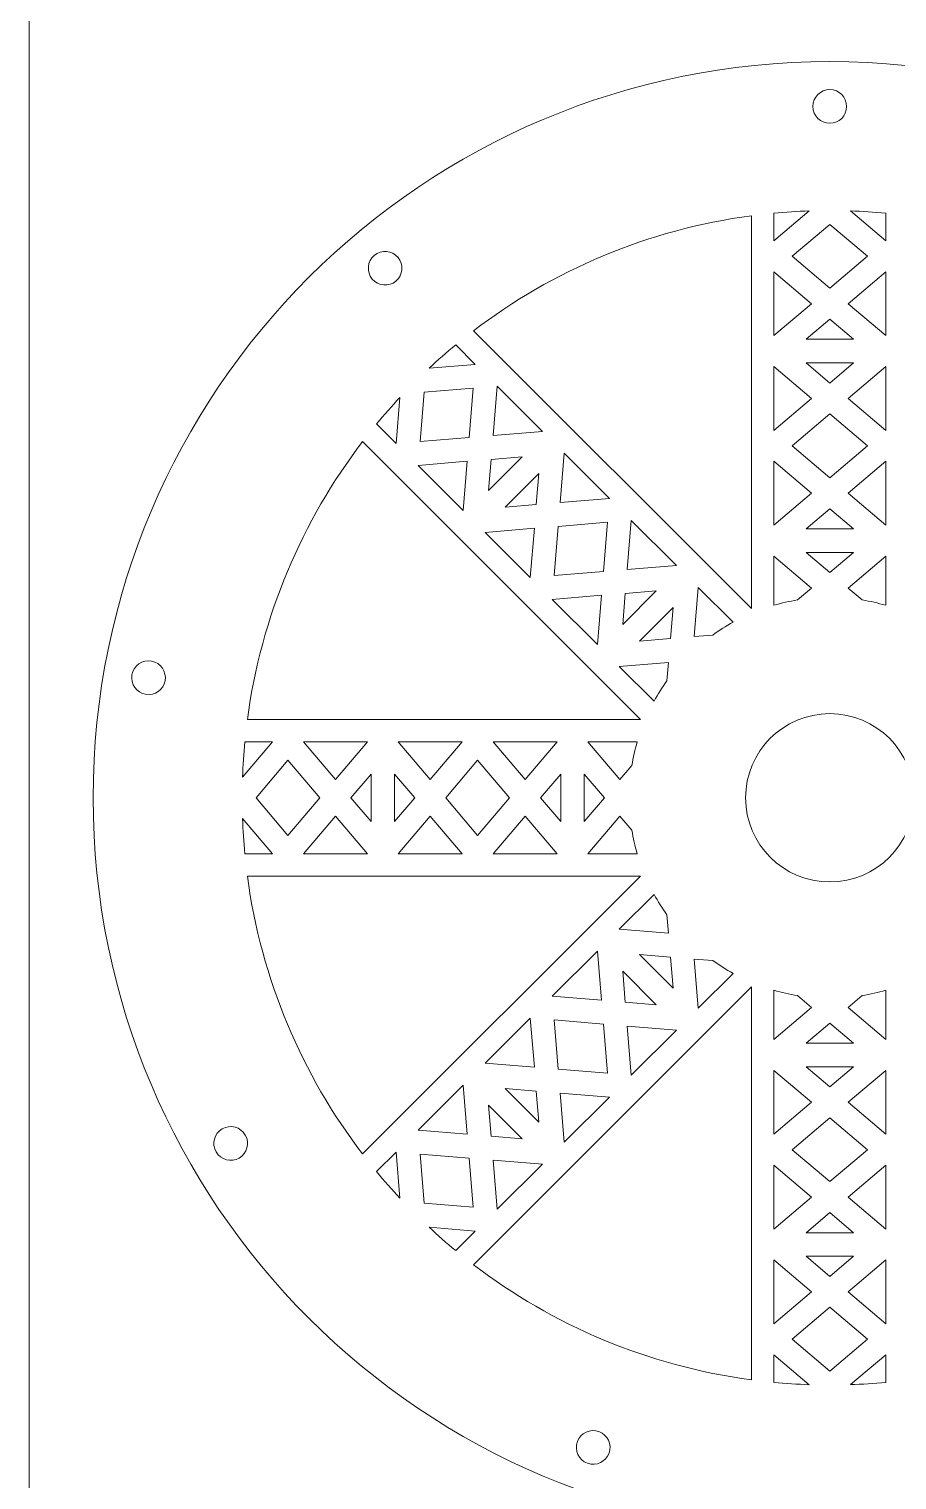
# Model space of a CAD drawing. Header units: millimetres. Extents: x -970 to 970, y -600 to 600.
# Drawn here: x -51.9 to 205.7, y -83.5 to 347.5 of the extents above; entities that cross this region are included whole.
import ezdxf

# ---------------------------------------------------------------- set-up
doc = ezdxf.new("R2010")
doc.units = ezdxf.units.MM
doc.header["$MEASUREMENT"] = 0
doc.layers.add('Camada 1', color=7, linetype='Continuous')

msp = doc.modelspace()

# ---------------------------------------------------------------- linework, layer by layer
at = {"layer": 'Camada 1', "color": 142, "lineweight": 20}
msp.add_lwpolyline([(-51.9447, -599.6855), (969.7313, -599.6855), (969.7313, 490.8211), (-51.9447, 490.8211), (-51.9447, -599.6855)], close=True, dxfattribs=at)
at = {"layer": 'Camada 1', "color": 230, "lineweight": 9}
for points, knots in [([(-32.9113, 119.0985), (-32.9113, -1.6723), (64.9923, -99.5767), (185.7621, -99.5775), (185.7621, -99.5775), (306.5329, -99.5784), (404.4373, -1.674), (404.4382, 119.0968), (404.4382, 119.0968), (404.4382, 239.8675), (306.5338, 337.7718), (185.763, 337.7718), (185.763, 337.7718), (64.9931, 337.7718), (-32.9113, 239.8683), (-32.9113, 119.0985)], [0, 0, 0, 0, 0.2, 0.2, 0.2, 0.2, 0.4, 0.4, 0.4, 0.4, 0.6, 0.6, 0.6, 0.6, 1, 1, 1, 1]), ([(185.7632, 329.4528), (188.5246, 329.4528), (190.7632, 327.2142), (190.7632, 324.4528), (190.7632, 324.4528), (190.7632, 321.6914), (188.5246, 319.4528), (185.7632, 319.4528), (185.7632, 319.4528), (183.0018, 319.4528), (180.7632, 321.6914), (180.7632, 324.4528), (180.7632, 324.4528), (180.7632, 327.2142), (183.0018, 329.4528), (185.7632, 329.4528)], [0, 0, 0, 0, 0.2, 0.2, 0.2, 0.2, 0.4, 0.4, 0.4, 0.4, 0.6, 0.6, 0.6, 0.6, 1, 1, 1, 1]), ([(179.6497, 293.4211), (179.6497, 293.4211), (169.1599, 284.5281), (169.1599, 284.5281), (169.1599, 284.5281), (169.1599, 284.5281), (169.1599, 292.7481), (169.1599, 292.7481), (169.1599, 292.7481), (172.6279, 293.0756), (176.1266, 293.2964), (179.6497, 293.4211)], [0, 0, 0, 0, 0.25, 0.25, 0.25, 0.25, 0.5, 0.5, 0.5, 0.5, 1, 1, 1, 1]), ([(202.3669, 292.748), (202.3669, 292.748), (202.3669, 284.5282), (202.3669, 284.5282), (202.3669, 284.5282), (202.3669, 284.5282), (191.8771, 293.4211), (191.8771, 293.4211), (191.8771, 293.4211), (195.4003, 293.2964), (198.8989, 293.0755), (202.3669, 292.748)], [0, 0, 0, 0, 0.25, 0.25, 0.25, 0.25, 0.5, 0.5, 0.5, 0.5, 1, 1, 1, 1]), ([(162.4917, 291.9903), (162.4917, 291.9903), (162.4917, 175.2799), (162.4917, 175.2799), (162.4917, 175.2799), (162.4917, 175.2799), (79.9725, 257.7992), (79.9725, 257.7992), (79.9725, 257.7992), (103.4955, 275.7685), (131.726, 287.8885), (162.4917, 291.9903)], [0, 0, 0, 0, 0.25, 0.25, 0.25, 0.25, 0.5, 0.5, 0.5, 0.5, 1, 1, 1, 1]), ([(196.9544, 279.9397), (196.9544, 279.9397), (185.7633, 270.4523), (185.7633, 270.4523), (185.7633, 270.4523), (185.7633, 270.4523), (174.5724, 279.9397), (174.5724, 279.9397), (174.5724, 279.9397), (174.5724, 279.9397), (185.7633, 289.427), (185.7633, 289.427), (185.7633, 289.427), (185.7633, 289.427), (196.9544, 279.9397), (196.9544, 279.9397)], [0, 0, 0, 0, 0.2, 0.2, 0.2, 0.2, 0.4, 0.4, 0.4, 0.4, 0.6, 0.6, 0.6, 0.6, 1, 1, 1, 1]), ([(56.9767, 272.5782), (54.8638, 270.8055), (51.7145, 271.0785), (49.9382, 273.1883), (49.9382, 273.1883), (48.1618, 275.2981), (48.4293, 278.4478), (50.536, 280.2279), (50.536, 280.2279), (50.536, 280.2279), (50.5491, 280.2389), (50.5491, 280.2389), (50.5491, 280.2389), (50.5491, 280.2389), (50.5626, 280.2502), (50.5626, 280.2502), (50.5626, 280.2502), (52.6817, 282.0155), (55.83, 281.7316), (57.599, 279.6157), (57.599, 279.6157), (59.368, 277.4997), (59.0896, 274.3509), (56.9767, 272.5782)], [0, 0, 0, 0, 0.14285714, 0.14285714, 0.14285714, 0.14285714, 0.28571429, 0.28571429, 0.28571429, 0.28571429, 0.42857143, 0.42857143, 0.42857143, 0.42857143, 0.57142857, 0.57142857, 0.57142857, 0.57142857, 0.71428571, 0.71428571, 0.71428571, 0.71428571, 1, 1, 1, 1]), ([(169.1599, 275.3512), (169.1599, 275.3512), (180.3508, 265.8638), (180.3508, 265.8638), (180.3508, 265.8638), (180.3508, 265.8638), (169.1599, 256.3765), (169.1599, 256.3765), (169.1599, 256.3765), (169.1599, 256.3765), (169.1599, 275.3512), (169.1599, 275.3512)], [0, 0, 0, 0, 0.25, 0.25, 0.25, 0.25, 0.5, 0.5, 0.5, 0.5, 1, 1, 1, 1]), ([(202.3669, 275.3512), (202.3669, 275.3512), (202.3669, 256.3765), (202.3669, 256.3765), (202.3669, 256.3765), (202.3669, 256.3765), (191.1759, 265.8638), (191.1759, 265.8638), (191.1759, 265.8638), (191.1759, 265.8638), (202.3669, 275.3512), (202.3669, 275.3512)], [0, 0, 0, 0, 0.25, 0.25, 0.25, 0.25, 0.5, 0.5, 0.5, 0.5, 1, 1, 1, 1]), ([(185.7633, 261.2754), (185.7633, 261.2754), (192.8259, 255.288), (192.8259, 255.288), (192.8259, 255.288), (192.8259, 255.288), (178.7008, 255.288), (178.7008, 255.288), (178.7008, 255.288), (178.7008, 255.288), (185.7633, 261.2754), (185.7633, 261.2754)], [0, 0, 0, 0, 0.25, 0.25, 0.25, 0.25, 0.5, 0.5, 0.5, 0.5, 1, 1, 1, 1]), ([(74.72, 253.6215), (74.72, 253.6215), (80.5265, 247.815), (80.5265, 247.815), (80.5265, 247.815), (80.5265, 247.815), (66.8273, 246.6863), (66.8273, 246.6863), (66.8273, 246.6863), (69.388, 249.0746), (72.0186, 251.3891), (74.72, 253.6215)], [0, 0, 0, 0, 0.25, 0.25, 0.25, 0.25, 0.5, 0.5, 0.5, 0.5, 1, 1, 1, 1]), ([(169.1599, 247.1996), (169.1599, 247.1996), (180.3509, 237.7122), (180.3509, 237.7122), (180.3509, 237.7122), (180.3509, 237.7122), (169.1599, 228.2248), (169.1599, 228.2248), (169.1599, 228.2248), (169.1599, 228.2248), (169.1599, 247.1996), (169.1599, 247.1996)], [0, 0, 0, 0, 0.25, 0.25, 0.25, 0.25, 0.5, 0.5, 0.5, 0.5, 1, 1, 1, 1]), ([(192.8259, 248.288), (192.8259, 248.288), (185.7633, 242.3007), (185.7633, 242.3007), (185.7633, 242.3007), (185.7633, 242.3007), (178.7008, 248.288), (178.7008, 248.288), (178.7008, 248.288), (178.7008, 248.288), (192.8259, 248.288), (192.8259, 248.288)], [0, 0, 0, 0, 0.25, 0.25, 0.25, 0.25, 0.5, 0.5, 0.5, 0.5, 1, 1, 1, 1]), ([(202.3669, 247.1995), (202.3669, 247.1995), (202.3669, 228.2248), (202.3669, 228.2248), (202.3669, 228.2248), (202.3669, 228.2248), (191.1759, 237.7122), (191.1759, 237.7122), (191.1759, 237.7122), (191.1759, 237.7122), (202.3669, 247.1995), (202.3669, 247.1995)], [0, 0, 0, 0, 0.25, 0.25, 0.25, 0.25, 0.5, 0.5, 0.5, 0.5, 1, 1, 1, 1]), ([(58.1746, 238.0382), (58.1746, 238.0382), (57.0455, 224.334), (57.0455, 224.334), (57.0455, 224.334), (57.0455, 224.334), (51.2404, 230.1391), (51.2404, 230.1391), (51.2404, 230.1391), (53.4738, 232.8414), (55.7852, 235.4763), (58.1746, 238.0382)], [0, 0, 0, 0, 0.25, 0.25, 0.25, 0.25, 0.5, 0.5, 0.5, 0.5, 1, 1, 1, 1]), ([(79.9438, 240.7432), (79.9438, 240.7432), (78.7391, 226.1214), (78.7391, 226.1214), (78.7391, 226.1214), (78.7391, 226.1214), (64.1173, 224.9167), (64.1173, 224.9167), (64.1173, 224.9167), (64.1173, 224.9167), (65.322, 239.5385), (65.322, 239.5385), (65.322, 239.5385), (65.322, 239.5385), (79.9438, 240.7432), (79.9438, 240.7432)], [0, 0, 0, 0, 0.2, 0.2, 0.2, 0.2, 0.4, 0.4, 0.4, 0.4, 0.6, 0.6, 0.6, 0.6, 1, 1, 1, 1]), ([(87.0156, 241.3259), (87.0156, 241.3259), (100.4328, 227.9087), (100.4328, 227.9087), (100.4328, 227.9087), (100.4328, 227.9087), (85.8109, 226.704), (85.8109, 226.704), (85.8109, 226.704), (85.8109, 226.704), (87.0156, 241.3259), (87.0156, 241.3259)], [0, 0, 0, 0, 0.25, 0.25, 0.25, 0.25, 0.5, 0.5, 0.5, 0.5, 1, 1, 1, 1]), ([(185.7633, 233.1237), (185.7633, 233.1237), (196.9544, 223.6363), (196.9544, 223.6363), (196.9544, 223.6363), (196.9544, 223.6363), (185.7633, 214.149), (185.7633, 214.149), (185.7633, 214.149), (185.7633, 214.149), (174.5724, 223.6363), (174.5724, 223.6363), (174.5724, 223.6363), (174.5724, 223.6363), (185.7633, 233.1237), (185.7633, 233.1237)], [0, 0, 0, 0, 0.2, 0.2, 0.2, 0.2, 0.4, 0.4, 0.4, 0.4, 0.6, 0.6, 0.6, 0.6, 1, 1, 1, 1]), ([(47.0621, 224.8873), (47.0621, 224.8873), (129.5806, 142.3687), (129.5806, 142.3687), (129.5806, 142.3687), (129.5806, 142.3687), (12.8626, 142.3688), (12.8626, 142.3688), (12.8626, 142.3688), (16.9659, 173.1353), (29.0897, 201.3641), (47.0621, 224.8873)], [0, 0, 0, 0, 0.25, 0.25, 0.25, 0.25, 0.5, 0.5, 0.5, 0.5, 1, 1, 1, 1]), ([(94.4559, 220.3926), (94.4559, 220.3926), (84.4679, 210.4046), (84.4679, 210.4046), (84.4679, 210.4046), (84.4679, 210.4046), (85.2282, 219.6323), (85.2282, 219.6323), (85.2282, 219.6323), (85.2282, 219.6323), (94.4559, 220.3926), (94.4559, 220.3926)], [0, 0, 0, 0, 0.25, 0.25, 0.25, 0.25, 0.5, 0.5, 0.5, 0.5, 1, 1, 1, 1]), ([(106.9218, 221.4196), (106.9218, 221.4196), (120.339, 208.0025), (120.339, 208.0025), (120.339, 208.0025), (120.339, 208.0025), (105.7172, 206.7978), (105.7172, 206.7978), (105.7172, 206.7978), (105.7172, 206.7978), (106.9218, 221.4196), (106.9218, 221.4196)], [0, 0, 0, 0, 0.25, 0.25, 0.25, 0.25, 0.5, 0.5, 0.5, 0.5, 1, 1, 1, 1]), ([(78.1565, 219.0496), (78.1565, 219.0496), (76.9518, 204.4278), (76.9518, 204.4278), (76.9518, 204.4278), (76.9518, 204.4278), (63.5346, 217.8449), (63.5346, 217.8449), (63.5346, 217.8449), (63.5346, 217.8449), (78.1565, 219.0496), (78.1565, 219.0496)], [0, 0, 0, 0, 0.25, 0.25, 0.25, 0.25, 0.5, 0.5, 0.5, 0.5, 1, 1, 1, 1]), ([(169.1599, 219.0478), (169.1599, 219.0478), (180.3508, 209.5605), (180.3508, 209.5605), (180.3508, 209.5605), (180.3508, 209.5605), (169.1599, 200.0731), (169.1599, 200.0731), (169.1599, 200.0731), (169.1599, 200.0731), (169.1599, 219.0478), (169.1599, 219.0478)], [0, 0, 0, 0, 0.25, 0.25, 0.25, 0.25, 0.5, 0.5, 0.5, 0.5, 1, 1, 1, 1]), ([(202.3669, 219.0478), (202.3669, 219.0478), (202.3669, 200.0731), (202.3669, 200.0731), (202.3669, 200.0731), (202.3669, 200.0731), (191.1759, 209.5605), (191.1759, 209.5605), (191.1759, 209.5605), (191.1759, 209.5605), (202.3669, 219.0478), (202.3669, 219.0478)], [0, 0, 0, 0, 0.25, 0.25, 0.25, 0.25, 0.5, 0.5, 0.5, 0.5, 1, 1, 1, 1]), ([(99.4056, 215.4428), (99.4056, 215.4428), (98.6453, 206.2151), (98.6453, 206.2151), (98.6453, 206.2151), (98.6453, 206.2151), (89.4177, 205.4549), (89.4177, 205.4549), (89.4177, 205.4549), (89.4177, 205.4549), (99.4056, 215.4428), (99.4056, 215.4428)], [0, 0, 0, 0, 0.25, 0.25, 0.25, 0.25, 0.5, 0.5, 0.5, 0.5, 1, 1, 1, 1]), ([(185.7633, 204.972), (185.7633, 204.972), (192.8259, 198.9847), (192.8259, 198.9847), (192.8259, 198.9847), (192.8259, 198.9847), (178.7008, 198.9847), (178.7008, 198.9847), (178.7008, 198.9847), (178.7008, 198.9847), (185.7633, 204.972), (185.7633, 204.972)], [0, 0, 0, 0, 0.25, 0.25, 0.25, 0.25, 0.5, 0.5, 0.5, 0.5, 1, 1, 1, 1]), ([(98.0627, 199.1434), (98.0627, 199.1434), (96.858, 184.5215), (96.858, 184.5215), (96.858, 184.5215), (96.858, 184.5215), (83.4409, 197.9387), (83.4409, 197.9387), (83.4409, 197.9387), (83.4409, 197.9387), (98.0627, 199.1434), (98.0627, 199.1434)], [0, 0, 0, 0, 0.25, 0.25, 0.25, 0.25, 0.5, 0.5, 0.5, 0.5, 1, 1, 1, 1]), ([(119.7563, 200.9307), (119.7563, 200.9307), (118.5516, 186.3089), (118.5516, 186.3089), (118.5516, 186.3089), (118.5516, 186.3089), (103.9298, 185.1042), (103.9298, 185.1042), (103.9298, 185.1042), (103.9298, 185.1042), (105.1345, 199.726), (105.1345, 199.726), (105.1345, 199.726), (105.1345, 199.726), (119.7563, 200.9307), (119.7563, 200.9307)], [0, 0, 0, 0, 0.2, 0.2, 0.2, 0.2, 0.4, 0.4, 0.4, 0.4, 0.6, 0.6, 0.6, 0.6, 1, 1, 1, 1]), ([(126.8281, 201.5134), (126.8281, 201.5134), (140.2453, 188.0962), (140.2453, 188.0962), (140.2453, 188.0962), (140.2453, 188.0962), (125.6234, 186.8915), (125.6234, 186.8915), (125.6234, 186.8915), (125.6234, 186.8915), (126.8281, 201.5134), (126.8281, 201.5134)], [0, 0, 0, 0, 0.25, 0.25, 0.25, 0.25, 0.5, 0.5, 0.5, 0.5, 1, 1, 1, 1]), ([(169.1599, 190.8962), (169.1599, 190.8962), (180.3508, 181.4088), (180.3508, 181.4088), (180.3508, 181.4088), (180.3508, 181.4088), (176.1644, 177.8596), (176.1644, 177.8596), (176.1644, 177.8596), (173.7794, 177.4721), (171.4412, 176.9452), (169.1599, 176.2836), (169.1599, 176.2836), (169.1599, 176.2836), (169.1599, 190.8962), (169.1599, 190.8962)], [0, 0, 0, 0, 0.2, 0.2, 0.2, 0.2, 0.4, 0.4, 0.4, 0.4, 0.6, 0.6, 0.6, 0.6, 1, 1, 1, 1]), ([(178.7008, 191.9847), (178.7008, 191.9847), (192.8259, 191.9847), (192.8259, 191.9847), (192.8259, 191.9847), (192.8259, 191.9847), (185.7633, 185.9973), (185.7633, 185.9973), (185.7633, 185.9973), (185.7633, 185.9973), (178.7008, 191.9847), (178.7008, 191.9847)], [0, 0, 0, 0, 0.25, 0.25, 0.25, 0.25, 0.5, 0.5, 0.5, 0.5, 1, 1, 1, 1]), ([(202.3669, 190.8962), (202.3669, 190.8962), (202.3669, 176.2836), (202.3669, 176.2836), (202.3669, 176.2836), (200.0855, 176.9452), (197.7474, 177.4721), (195.3624, 177.8596), (195.3624, 177.8596), (195.3624, 177.8596), (191.1759, 181.4088), (191.1759, 181.4088), (191.1759, 181.4088), (191.1759, 181.4088), (202.3669, 190.8962), (202.3669, 190.8962)], [0, 0, 0, 0, 0.2, 0.2, 0.2, 0.2, 0.4, 0.4, 0.4, 0.4, 0.6, 0.6, 0.6, 0.6, 1, 1, 1, 1]), ([(146.7343, 181.6072), (146.7343, 181.6072), (157.0719, 171.2695), (157.0719, 171.2695), (157.0719, 171.2695), (154.9717, 170.1117), (152.9484, 168.8313), (151.0125, 167.4371), (151.0125, 167.4371), (151.0125, 167.4371), (145.5296, 166.9853), (145.5296, 166.9853), (145.5296, 166.9853), (145.5296, 166.9853), (146.7343, 181.6072), (146.7343, 181.6072)], [0, 0, 0, 0, 0.2, 0.2, 0.2, 0.2, 0.4, 0.4, 0.4, 0.4, 0.6, 0.6, 0.6, 0.6, 1, 1, 1, 1]), ([(117.969, 179.2371), (117.969, 179.2371), (116.7642, 164.6153), (116.7642, 164.6153), (116.7642, 164.6153), (116.7642, 164.6153), (103.3471, 178.0324), (103.3471, 178.0324), (103.3471, 178.0324), (103.3471, 178.0324), (117.969, 179.2371), (117.969, 179.2371)], [0, 0, 0, 0, 0.25, 0.25, 0.25, 0.25, 0.5, 0.5, 0.5, 0.5, 1, 1, 1, 1]), ([(134.2684, 180.5801), (134.2684, 180.5801), (124.2804, 170.5921), (124.2804, 170.5921), (124.2804, 170.5921), (124.2804, 170.5921), (125.0407, 179.8198), (125.0407, 179.8198), (125.0407, 179.8198), (125.0407, 179.8198), (134.2684, 180.5801), (134.2684, 180.5801)], [0, 0, 0, 0, 0.25, 0.25, 0.25, 0.25, 0.5, 0.5, 0.5, 0.5, 1, 1, 1, 1]), ([(139.2181, 175.6303), (139.2181, 175.6303), (138.4578, 166.4027), (138.4578, 166.4027), (138.4578, 166.4027), (138.4578, 166.4027), (129.2301, 165.6424), (129.2301, 165.6424), (129.2301, 165.6424), (129.2301, 165.6424), (139.2181, 175.6303), (139.2181, 175.6303)], [0, 0, 0, 0, 0.25, 0.25, 0.25, 0.25, 0.5, 0.5, 0.5, 0.5, 1, 1, 1, 1]), ([(-11.5489, 153.8882), (-12.0272, 151.1756), (-14.6095, 149.3607), (-17.3239, 149.8296), (-17.3239, 149.8296), (-20.0383, 150.2984), (-21.8622, 152.8743), (-21.4029, 155.5902), (-21.4029, 155.5902), (-21.4029, 155.5902), (-21.397, 155.6248), (-21.397, 155.6248), (-21.397, 155.6248), (-21.397, 155.6248), (-21.3907, 155.6594), (-21.3907, 155.6594), (-21.3907, 155.6594), (-20.8932, 158.3687), (-18.2982, 160.1653), (-15.5872, 159.6774), (-15.5872, 159.6774), (-12.8762, 159.1895), (-11.0705, 156.6009), (-11.5489, 153.8882)], [0, 0, 0, 0, 0.14285714, 0.14285714, 0.14285714, 0.14285714, 0.28571429, 0.28571429, 0.28571429, 0.28571429, 0.42857143, 0.42857143, 0.42857143, 0.42857143, 0.57142857, 0.57142857, 0.57142857, 0.57142857, 0.71428571, 0.71428571, 0.71428571, 0.71428571, 1, 1, 1, 1]), ([(123.2534, 158.1262), (123.2534, 158.1262), (137.8752, 159.3309), (137.8752, 159.3309), (137.8752, 159.3309), (137.8752, 159.3309), (137.4236, 153.8488), (137.4236, 153.8488), (137.4236, 153.8488), (136.0291, 151.913), (134.7467, 149.891), (133.5888, 147.7907), (133.5888, 147.7907), (133.5888, 147.7907), (123.2534, 158.1262), (123.2534, 158.1262)], [0, 0, 0, 0, 0.2, 0.2, 0.2, 0.2, 0.4, 0.4, 0.4, 0.4, 0.6, 0.6, 0.6, 0.6, 1, 1, 1, 1]), ([(185.7632, 144.0969), (199.5703, 144.0969), (210.7632, 132.904), (210.7632, 119.0969), (210.7632, 119.0969), (210.7631, 105.2898), (199.5702, 94.0969), (185.7631, 94.097), (185.7631, 94.097), (171.9561, 94.0971), (160.7633, 105.29), (160.7633, 119.0971), (160.7633, 119.0971), (160.7633, 132.9041), (171.9562, 144.0969), (185.7632, 144.0969)], [0, 0, 0, 0, 0.2, 0.2, 0.2, 0.2, 0.4, 0.4, 0.4, 0.4, 0.6, 0.6, 0.6, 0.6, 1, 1, 1, 1]), ([(20.3323, 135.7006), (20.3323, 135.7006), (11.4279, 125.1974), (11.4279, 125.1974), (11.4279, 125.1974), (11.5492, 128.7259), (11.7735, 132.2283), (12.1015, 135.7006), (12.1015, 135.7006), (12.1015, 135.7006), (20.3323, 135.7006), (20.3323, 135.7006)], [0, 0, 0, 0, 0.25, 0.25, 0.25, 0.25, 0.5, 0.5, 0.5, 0.5, 1, 1, 1, 1]), ([(29.5092, 135.7006), (29.5092, 135.7006), (48.484, 135.7006), (48.484, 135.7006), (48.484, 135.7006), (48.484, 135.7006), (38.9966, 124.5097), (38.9966, 124.5097), (38.9966, 124.5097), (38.9966, 124.5097), (29.5092, 135.7006), (29.5092, 135.7006)], [0, 0, 0, 0, 0.25, 0.25, 0.25, 0.25, 0.5, 0.5, 0.5, 0.5, 1, 1, 1, 1]), ([(57.661, 135.7006), (57.661, 135.7006), (76.6356, 135.7006), (76.6356, 135.7006), (76.6356, 135.7006), (76.6356, 135.7006), (67.1483, 124.5097), (67.1483, 124.5097), (67.1483, 124.5097), (67.1483, 124.5097), (57.661, 135.7006), (57.661, 135.7006)], [0, 0, 0, 0, 0.25, 0.25, 0.25, 0.25, 0.5, 0.5, 0.5, 0.5, 1, 1, 1, 1]), ([(85.8126, 135.7006), (85.8126, 135.7006), (104.7873, 135.7006), (104.7873, 135.7006), (104.7873, 135.7006), (104.7873, 135.7006), (95.3, 124.5097), (95.3, 124.5097), (95.3, 124.5097), (95.3, 124.5097), (85.8126, 135.7006), (85.8126, 135.7006)], [0, 0, 0, 0, 0.25, 0.25, 0.25, 0.25, 0.5, 0.5, 0.5, 0.5, 1, 1, 1, 1]), ([(113.9642, 135.7006), (113.9642, 135.7006), (128.5758, 135.7006), (128.5758, 135.7006), (128.5758, 135.7006), (127.9133, 133.4176), (127.3841, 131.0782), (126.9966, 128.6912), (126.9966, 128.6912), (126.9966, 128.6912), (123.4516, 124.5097), (123.4516, 124.5097), (123.4516, 124.5097), (123.4516, 124.5097), (113.9642, 135.7006), (113.9642, 135.7006)], [0, 0, 0, 0, 0.2, 0.2, 0.2, 0.2, 0.4, 0.4, 0.4, 0.4, 0.6, 0.6, 0.6, 0.6, 1, 1, 1, 1]), ([(24.9208, 130.2881), (24.9208, 130.2881), (34.4081, 119.0972), (34.4081, 119.0972), (34.4081, 119.0972), (34.4081, 119.0972), (24.9208, 107.9061), (24.9208, 107.9061), (24.9208, 107.9061), (24.9208, 107.9061), (15.4334, 119.0972), (15.4334, 119.0972), (15.4334, 119.0972), (15.4334, 119.0972), (24.9208, 130.2881), (24.9208, 130.2881)], [0, 0, 0, 0, 0.2, 0.2, 0.2, 0.2, 0.4, 0.4, 0.4, 0.4, 0.6, 0.6, 0.6, 0.6, 1, 1, 1, 1]), ([(90.7115, 119.0971), (90.7115, 119.0971), (81.2241, 107.9061), (81.2241, 107.9061), (81.2241, 107.9061), (81.2241, 107.9061), (71.7368, 119.0972), (71.7368, 119.0972), (71.7368, 119.0972), (71.7368, 119.0972), (81.2241, 130.2881), (81.2241, 130.2881), (81.2241, 130.2881), (81.2241, 130.2881), (90.7115, 119.0971), (90.7115, 119.0971)], [0, 0, 0, 0, 0.2, 0.2, 0.2, 0.2, 0.4, 0.4, 0.4, 0.4, 0.6, 0.6, 0.6, 0.6, 1, 1, 1, 1]), ([(49.5724, 126.1597), (49.5724, 126.1597), (49.5724, 112.0346), (49.5724, 112.0346), (49.5724, 112.0346), (49.5724, 112.0346), (43.585, 119.0971), (43.585, 119.0971), (43.585, 119.0971), (43.585, 119.0971), (49.5724, 126.1597), (49.5724, 126.1597)], [0, 0, 0, 0, 0.25, 0.25, 0.25, 0.25, 0.5, 0.5, 0.5, 0.5, 1, 1, 1, 1]), ([(56.5724, 126.1597), (56.5724, 126.1597), (62.5598, 119.0971), (62.5598, 119.0971), (62.5598, 119.0971), (62.5598, 119.0971), (56.5724, 112.0346), (56.5724, 112.0346), (56.5724, 112.0346), (56.5724, 112.0346), (56.5724, 126.1597), (56.5724, 126.1597)], [0, 0, 0, 0, 0.25, 0.25, 0.25, 0.25, 0.5, 0.5, 0.5, 0.5, 1, 1, 1, 1]), ([(105.8758, 126.1597), (105.8758, 126.1597), (105.8757, 112.0346), (105.8757, 112.0346), (105.8757, 112.0346), (105.8757, 112.0346), (99.8884, 119.0971), (99.8884, 119.0971), (99.8884, 119.0971), (99.8884, 119.0971), (105.8758, 126.1597), (105.8758, 126.1597)], [0, 0, 0, 0, 0.25, 0.25, 0.25, 0.25, 0.5, 0.5, 0.5, 0.5, 1, 1, 1, 1]), ([(118.8631, 119.0972), (118.8631, 119.0972), (112.8757, 112.0346), (112.8757, 112.0346), (112.8757, 112.0346), (112.8757, 112.0346), (112.8758, 126.1597), (112.8758, 126.1597), (112.8758, 126.1597), (112.8758, 126.1597), (118.8631, 119.0972), (118.8631, 119.0972)], [0, 0, 0, 0, 0.25, 0.25, 0.25, 0.25, 0.5, 0.5, 0.5, 0.5, 1, 1, 1, 1]), ([(11.4395, 112.9833), (11.4395, 112.9833), (20.3323, 102.4936), (20.3323, 102.4936), (20.3323, 102.4936), (20.3323, 102.4936), (12.1126, 102.4936), (12.1126, 102.4936), (12.1126, 102.4936), (11.7851, 105.9616), (11.5642, 109.4602), (11.4395, 112.9833)], [0, 0, 0, 0, 0.25, 0.25, 0.25, 0.25, 0.5, 0.5, 0.5, 0.5, 1, 1, 1, 1]), ([(38.9966, 113.6847), (38.9966, 113.6847), (48.484, 102.4936), (48.484, 102.4936), (48.484, 102.4936), (48.484, 102.4936), (29.5093, 102.4936), (29.5093, 102.4936), (29.5093, 102.4936), (29.5093, 102.4936), (38.9966, 113.6847), (38.9966, 113.6847)], [0, 0, 0, 0, 0.25, 0.25, 0.25, 0.25, 0.5, 0.5, 0.5, 0.5, 1, 1, 1, 1]), ([(67.1482, 113.6847), (67.1482, 113.6847), (76.6357, 102.4936), (76.6357, 102.4936), (76.6357, 102.4936), (76.6357, 102.4936), (57.6609, 102.4936), (57.6609, 102.4936), (57.6609, 102.4936), (57.6609, 102.4936), (67.1482, 113.6847), (67.1482, 113.6847)], [0, 0, 0, 0, 0.25, 0.25, 0.25, 0.25, 0.5, 0.5, 0.5, 0.5, 1, 1, 1, 1]), ([(95.2999, 113.6847), (95.2999, 113.6847), (104.7873, 102.4936), (104.7873, 102.4936), (104.7873, 102.4936), (104.7873, 102.4936), (85.8126, 102.4936), (85.8126, 102.4936), (85.8126, 102.4936), (85.8126, 102.4936), (95.2999, 113.6847), (95.2999, 113.6847)], [0, 0, 0, 0, 0.25, 0.25, 0.25, 0.25, 0.5, 0.5, 0.5, 0.5, 1, 1, 1, 1]), ([(123.4517, 113.6847), (123.4517, 113.6847), (127.0006, 109.4984), (127.0006, 109.4984), (127.0006, 109.4984), (127.3882, 107.1134), (127.915, 104.7751), (128.5767, 102.4936), (128.5767, 102.4936), (128.5767, 102.4936), (113.9643, 102.4936), (113.9643, 102.4936), (113.9643, 102.4936), (113.9643, 102.4936), (123.4517, 113.6847), (123.4517, 113.6847)], [0, 0, 0, 0, 0.2, 0.2, 0.2, 0.2, 0.4, 0.4, 0.4, 0.4, 0.6, 0.6, 0.6, 0.6, 1, 1, 1, 1]), ([(12.8704, 95.8255), (12.8704, 95.8255), (129.5805, 95.8254), (129.5805, 95.8254), (129.5805, 95.8254), (129.5805, 95.8254), (47.0617, 13.3066), (47.0617, 13.3066), (47.0617, 13.3066), (29.0924, 36.8295), (16.9723, 65.0599), (12.8704, 95.8255)], [0, 0, 0, 0, 0.25, 0.25, 0.25, 0.25, 0.5, 0.5, 0.5, 0.5, 1, 1, 1, 1]), ([(133.5907, 90.4055), (134.7486, 88.3052), (136.029, 86.2818), (137.4233, 84.3458), (137.4233, 84.3458), (137.4233, 84.3458), (137.875, 78.8633), (137.875, 78.8633), (137.875, 78.8633), (137.875, 78.8633), (123.2532, 80.068), (123.2532, 80.068), (123.2532, 80.068), (123.2532, 80.068), (133.5907, 90.4055), (133.5907, 90.4055)], [0, 0, 0, 0, 0.2, 0.2, 0.2, 0.2, 0.4, 0.4, 0.4, 0.4, 0.6, 0.6, 0.6, 0.6, 1, 1, 1, 1]), ([(116.7642, 73.5789), (116.7642, 73.5789), (117.9688, 58.9571), (117.9688, 58.9571), (117.9688, 58.9571), (117.9688, 58.9571), (103.347, 60.1618), (103.347, 60.1618), (103.347, 60.1618), (103.347, 60.1618), (116.7642, 73.5789), (116.7642, 73.5789)], [0, 0, 0, 0, 0.25, 0.25, 0.25, 0.25, 0.5, 0.5, 0.5, 0.5, 1, 1, 1, 1]), ([(129.23, 72.5518), (129.23, 72.5518), (138.4577, 71.7915), (138.4577, 71.7915), (138.4577, 71.7915), (138.4577, 71.7915), (139.2181, 62.5638), (139.2181, 62.5638), (139.2181, 62.5638), (139.2181, 62.5638), (129.23, 72.5518), (129.23, 72.5518)], [0, 0, 0, 0, 0.25, 0.25, 0.25, 0.25, 0.5, 0.5, 0.5, 0.5, 1, 1, 1, 1]), ([(145.5295, 71.2089), (145.5295, 71.2089), (151.0111, 70.7572), (151.0111, 70.7572), (151.0111, 70.7572), (152.947, 69.3627), (154.9691, 68.0804), (157.0695, 66.9224), (157.0695, 66.9224), (157.0695, 66.9224), (146.7342, 56.587), (146.7342, 56.587), (146.7342, 56.587), (146.7342, 56.587), (145.5295, 71.2089), (145.5295, 71.2089)], [0, 0, 0, 0, 0.2, 0.2, 0.2, 0.2, 0.4, 0.4, 0.4, 0.4, 0.6, 0.6, 0.6, 0.6, 1, 1, 1, 1]), ([(124.2803, 67.6021), (124.2803, 67.6021), (134.2683, 57.614), (134.2683, 57.614), (134.2683, 57.614), (134.2683, 57.614), (125.0406, 58.3744), (125.0406, 58.3744), (125.0406, 58.3744), (125.0406, 58.3744), (124.2803, 67.6021), (124.2803, 67.6021)], [0, 0, 0, 0, 0.25, 0.25, 0.25, 0.25, 0.5, 0.5, 0.5, 0.5, 1, 1, 1, 1]), ([(162.4917, 62.9143), (162.4917, 62.9143), (162.4916, -53.8035), (162.4916, -53.8035), (162.4916, -53.8035), (131.7253, -49.7001), (103.4966, -37.5762), (79.9735, -19.6038), (79.9735, -19.6038), (79.9735, -19.6038), (162.4917, 62.9143), (162.4917, 62.9143)], [0, 0, 0, 0, 0.25, 0.25, 0.25, 0.25, 0.5, 0.5, 0.5, 0.5, 1, 1, 1, 1]), ([(176.1695, 60.3301), (176.1695, 60.3301), (180.3507, 56.7853), (180.3507, 56.7853), (180.3507, 56.7853), (180.3507, 56.7853), (169.1598, 47.298), (169.1598, 47.298), (169.1598, 47.298), (169.1598, 47.298), (169.1598, 61.9093), (169.1598, 61.9093), (169.1598, 61.9093), (171.4429, 61.2468), (173.7825, 60.7175), (176.1695, 60.3301)], [0, 0, 0, 0, 0.2, 0.2, 0.2, 0.2, 0.4, 0.4, 0.4, 0.4, 0.6, 0.6, 0.6, 0.6, 1, 1, 1, 1]), ([(195.3615, 60.3339), (197.7467, 60.7215), (200.0852, 61.2484), (202.3668, 61.9101), (202.3668, 61.9101), (202.3668, 61.9101), (202.3668, 47.298), (202.3668, 47.298), (202.3668, 47.298), (202.3668, 47.298), (191.1758, 56.7854), (191.1758, 56.7854), (191.1758, 56.7854), (191.1758, 56.7854), (195.3615, 60.3339), (195.3615, 60.3339)], [0, 0, 0, 0, 0.2, 0.2, 0.2, 0.2, 0.4, 0.4, 0.4, 0.4, 0.6, 0.6, 0.6, 0.6, 1, 1, 1, 1]), ([(83.4407, 40.2555), (83.4407, 40.2555), (96.8579, 53.6727), (96.8579, 53.6727), (96.8579, 53.6727), (96.8579, 53.6727), (98.0626, 39.0508), (98.0626, 39.0508), (98.0626, 39.0508), (98.0626, 39.0508), (83.4407, 40.2555), (83.4407, 40.2555)], [0, 0, 0, 0, 0.25, 0.25, 0.25, 0.25, 0.5, 0.5, 0.5, 0.5, 1, 1, 1, 1]), ([(118.5515, 51.8853), (118.5515, 51.8853), (119.7562, 37.2635), (119.7562, 37.2635), (119.7562, 37.2635), (119.7562, 37.2635), (105.1344, 38.4682), (105.1344, 38.4682), (105.1344, 38.4682), (105.1344, 38.4682), (103.9296, 53.09), (103.9296, 53.09), (103.9296, 53.09), (103.9296, 53.09), (118.5515, 51.8853), (118.5515, 51.8853)], [0, 0, 0, 0, 0.2, 0.2, 0.2, 0.2, 0.4, 0.4, 0.4, 0.4, 0.6, 0.6, 0.6, 0.6, 1, 1, 1, 1]), ([(185.7632, 52.1969), (185.7632, 52.1969), (192.8259, 46.2095), (192.8259, 46.2095), (192.8259, 46.2095), (192.8259, 46.2095), (178.7007, 46.2095), (178.7007, 46.2095), (178.7007, 46.2095), (178.7007, 46.2095), (185.7632, 52.1969), (185.7632, 52.1969)], [0, 0, 0, 0, 0.25, 0.25, 0.25, 0.25, 0.5, 0.5, 0.5, 0.5, 1, 1, 1, 1]), ([(125.6232, 51.3026), (125.6232, 51.3026), (140.2451, 50.0979), (140.2451, 50.0979), (140.2451, 50.0979), (140.2451, 50.0979), (126.828, 36.6808), (126.828, 36.6808), (126.828, 36.6808), (126.828, 36.6808), (125.6232, 51.3026), (125.6232, 51.3026)], [0, 0, 0, 0, 0.25, 0.25, 0.25, 0.25, 0.5, 0.5, 0.5, 0.5, 1, 1, 1, 1]), ([(178.7007, 39.2095), (178.7007, 39.2095), (192.8259, 39.2095), (192.8259, 39.2095), (192.8259, 39.2095), (192.8259, 39.2095), (185.7633, 33.2222), (185.7633, 33.2222), (185.7633, 33.2222), (185.7633, 33.2222), (178.7007, 39.2095), (178.7007, 39.2095)], [0, 0, 0, 0, 0.25, 0.25, 0.25, 0.25, 0.5, 0.5, 0.5, 0.5, 1, 1, 1, 1]), ([(169.1598, 38.1211), (169.1598, 38.1211), (180.3507, 28.6337), (180.3507, 28.6337), (180.3507, 28.6337), (180.3507, 28.6337), (169.1598, 19.1464), (169.1598, 19.1464), (169.1598, 19.1464), (169.1598, 19.1464), (169.1598, 38.1211), (169.1598, 38.1211)], [0, 0, 0, 0, 0.25, 0.25, 0.25, 0.25, 0.5, 0.5, 0.5, 0.5, 1, 1, 1, 1]), ([(202.3668, 38.121), (202.3668, 38.121), (202.3668, 19.1464), (202.3668, 19.1464), (202.3668, 19.1464), (202.3668, 19.1464), (191.1758, 28.6337), (191.1758, 28.6337), (191.1758, 28.6337), (191.1758, 28.6337), (202.3668, 38.121), (202.3668, 38.121)], [0, 0, 0, 0, 0.25, 0.25, 0.25, 0.25, 0.5, 0.5, 0.5, 0.5, 1, 1, 1, 1]), ([(76.9517, 33.7664), (76.9517, 33.7664), (78.1563, 19.1446), (78.1563, 19.1446), (78.1563, 19.1446), (78.1563, 19.1446), (63.5345, 20.3493), (63.5345, 20.3493), (63.5345, 20.3493), (63.5345, 20.3493), (76.9517, 33.7664), (76.9517, 33.7664)], [0, 0, 0, 0, 0.25, 0.25, 0.25, 0.25, 0.5, 0.5, 0.5, 0.5, 1, 1, 1, 1]), ([(98.6453, 31.979), (98.6453, 31.979), (99.4056, 22.7514), (99.4056, 22.7514), (99.4056, 22.7514), (99.4056, 22.7514), (89.4176, 32.7393), (89.4176, 32.7393), (89.4176, 32.7393), (89.4176, 32.7393), (98.6453, 31.979), (98.6453, 31.979)], [0, 0, 0, 0, 0.25, 0.25, 0.25, 0.25, 0.5, 0.5, 0.5, 0.5, 1, 1, 1, 1]), ([(105.7169, 31.3964), (105.7169, 31.3964), (120.3389, 30.1917), (120.3389, 30.1917), (120.3389, 30.1917), (120.3389, 30.1917), (106.9217, 16.7745), (106.9217, 16.7745), (106.9217, 16.7745), (106.9217, 16.7745), (105.7169, 31.3964), (105.7169, 31.3964)], [0, 0, 0, 0, 0.25, 0.25, 0.25, 0.25, 0.5, 0.5, 0.5, 0.5, 1, 1, 1, 1]), ([(84.4678, 27.7896), (84.4678, 27.7896), (94.4558, 17.8016), (94.4558, 17.8016), (94.4558, 17.8016), (94.4558, 17.8016), (85.2281, 18.5618), (85.2281, 18.5618), (85.2281, 18.5618), (85.2281, 18.5618), (84.4678, 27.7896), (84.4678, 27.7896)], [0, 0, 0, 0, 0.25, 0.25, 0.25, 0.25, 0.5, 0.5, 0.5, 0.5, 1, 1, 1, 1]), ([(12.2499, 18.919), (13.628, 16.532), (12.8146, 13.4801), (10.4314, 12.0956), (10.4314, 12.0956), (8.0482, 10.7111), (4.9941, 11.5163), (3.6032, 13.8957), (3.6032, 13.8957), (3.6032, 13.8957), (3.5896, 13.919), (3.5896, 13.919), (3.5896, 13.919), (3.5896, 13.919), (3.5762, 13.9424), (3.5762, 13.9424), (3.5762, 13.9424), (2.2111, 16.3368), (3.0409, 19.3843), (5.4315, 20.7559), (5.4315, 20.7559), (7.8221, 22.1275), (10.8719, 21.3059), (12.2499, 18.919)], [0, 0, 0, 0, 0.14285714, 0.14285714, 0.14285714, 0.14285714, 0.28571429, 0.28571429, 0.28571429, 0.28571429, 0.42857143, 0.42857143, 0.42857143, 0.42857143, 0.57142857, 0.57142857, 0.57142857, 0.57142857, 0.71428571, 0.71428571, 0.71428571, 0.71428571, 1, 1, 1, 1]), ([(185.7633, 24.0452), (185.7633, 24.0452), (196.9543, 14.5579), (196.9543, 14.5579), (196.9543, 14.5579), (196.9543, 14.5579), (185.7632, 5.0705), (185.7632, 5.0705), (185.7632, 5.0705), (185.7632, 5.0705), (174.5723, 14.5578), (174.5723, 14.5578), (174.5723, 14.5578), (174.5723, 14.5578), (185.7633, 24.0452), (185.7633, 24.0452)], [0, 0, 0, 0, 0.2, 0.2, 0.2, 0.2, 0.4, 0.4, 0.4, 0.4, 0.6, 0.6, 0.6, 0.6, 1, 1, 1, 1]), ([(57.0454, 13.8602), (57.0454, 13.8602), (58.174, 0.1619), (58.174, 0.1619), (58.174, 0.1619), (55.7859, 2.7226), (53.4716, 5.353), (51.2394, 8.0541), (51.2394, 8.0541), (51.2394, 8.0541), (57.0454, 13.8602), (57.0454, 13.8602)], [0, 0, 0, 0, 0.25, 0.25, 0.25, 0.25, 0.5, 0.5, 0.5, 0.5, 1, 1, 1, 1]), ([(78.739, 12.0728), (78.739, 12.0728), (79.9437, -2.549), (79.9437, -2.549), (79.9437, -2.549), (79.9437, -2.549), (65.3218, -1.3443), (65.3218, -1.3443), (65.3218, -1.3443), (65.3218, -1.3443), (64.1172, 13.2775), (64.1172, 13.2775), (64.1172, 13.2775), (64.1172, 13.2775), (78.739, 12.0728), (78.739, 12.0728)], [0, 0, 0, 0, 0.2, 0.2, 0.2, 0.2, 0.4, 0.4, 0.4, 0.4, 0.6, 0.6, 0.6, 0.6, 1, 1, 1, 1]), ([(85.8108, 11.4902), (85.8108, 11.4902), (100.4326, 10.2855), (100.4326, 10.2855), (100.4326, 10.2855), (100.4326, 10.2855), (87.0155, -3.1317), (87.0155, -3.1317), (87.0155, -3.1317), (87.0155, -3.1317), (85.8108, 11.4902), (85.8108, 11.4902)], [0, 0, 0, 0, 0.25, 0.25, 0.25, 0.25, 0.5, 0.5, 0.5, 0.5, 1, 1, 1, 1]), ([(169.1598, 9.9694), (169.1598, 9.9694), (180.3507, 0.482), (180.3507, 0.482), (180.3507, 0.482), (180.3507, 0.482), (169.1598, -9.0053), (169.1598, -9.0053), (169.1598, -9.0053), (169.1598, -9.0053), (169.1598, 9.9694), (169.1598, 9.9694)], [0, 0, 0, 0, 0.25, 0.25, 0.25, 0.25, 0.5, 0.5, 0.5, 0.5, 1, 1, 1, 1]), ([(191.1757, 0.482), (191.1757, 0.482), (202.3668, 9.9694), (202.3668, 9.9694), (202.3668, 9.9694), (202.3668, 9.9694), (202.3668, -9.0054), (202.3668, -9.0054), (202.3668, -9.0054), (202.3668, -9.0054), (191.1757, 0.482), (191.1757, 0.482)], [0, 0, 0, 0, 0.25, 0.25, 0.25, 0.25, 0.5, 0.5, 0.5, 0.5, 1, 1, 1, 1]), ([(185.7633, -4.1065), (185.7633, -4.1065), (192.8258, -10.0938), (192.8258, -10.0938), (192.8258, -10.0938), (192.8258, -10.0938), (178.7007, -10.0938), (178.7007, -10.0938), (178.7007, -10.0938), (178.7007, -10.0938), (185.7633, -4.1065), (185.7633, -4.1065)], [0, 0, 0, 0, 0.25, 0.25, 0.25, 0.25, 0.5, 0.5, 0.5, 0.5, 1, 1, 1, 1]), ([(66.8231, -8.4918), (66.8231, -8.4918), (80.5264, -9.6208), (80.5264, -9.6208), (80.5264, -9.6208), (80.5264, -9.6208), (74.7217, -15.4255), (74.7217, -15.4255), (74.7217, -15.4255), (72.0196, -13.1922), (69.3848, -10.881), (66.8231, -8.4918)], [0, 0, 0, 0, 0.25, 0.25, 0.25, 0.25, 0.5, 0.5, 0.5, 0.5, 1, 1, 1, 1]), ([(178.7007, -17.0938), (178.7007, -17.0938), (192.8258, -17.0938), (192.8258, -17.0938), (192.8258, -17.0938), (192.8258, -17.0938), (185.7633, -23.0813), (185.7633, -23.0813), (185.7633, -23.0813), (185.7633, -23.0813), (178.7007, -17.0938), (178.7007, -17.0938)], [0, 0, 0, 0, 0.25, 0.25, 0.25, 0.25, 0.5, 0.5, 0.5, 0.5, 1, 1, 1, 1]), ([(169.1598, -18.1823), (169.1598, -18.1823), (180.3507, -27.6697), (180.3507, -27.6697), (180.3507, -27.6697), (180.3507, -27.6697), (169.1598, -37.157), (169.1598, -37.157), (169.1598, -37.157), (169.1598, -37.157), (169.1598, -18.1823), (169.1598, -18.1823)], [0, 0, 0, 0, 0.25, 0.25, 0.25, 0.25, 0.5, 0.5, 0.5, 0.5, 1, 1, 1, 1]), ([(191.1758, -27.6696), (191.1758, -27.6696), (202.3668, -18.1823), (202.3668, -18.1823), (202.3668, -18.1823), (202.3668, -18.1823), (202.3668, -37.157), (202.3668, -37.157), (202.3668, -37.157), (202.3668, -37.157), (191.1758, -27.6696), (191.1758, -27.6696)], [0, 0, 0, 0, 0.25, 0.25, 0.25, 0.25, 0.5, 0.5, 0.5, 0.5, 1, 1, 1, 1]), ([(185.7632, -32.2581), (185.7632, -32.2581), (196.9544, -41.7455), (196.9544, -41.7455), (196.9544, -41.7455), (196.9544, -41.7455), (185.7632, -51.2329), (185.7632, -51.2329), (185.7632, -51.2329), (185.7632, -51.2329), (174.5723, -41.7455), (174.5723, -41.7455), (174.5723, -41.7455), (174.5723, -41.7455), (185.7632, -32.2581), (185.7632, -32.2581)], [0, 0, 0, 0, 0.2, 0.2, 0.2, 0.2, 0.4, 0.4, 0.4, 0.4, 0.6, 0.6, 0.6, 0.6, 1, 1, 1, 1]), ([(169.1598, -46.334), (169.1598, -46.334), (179.663, -55.2383), (179.663, -55.2383), (179.663, -55.2383), (176.1345, -55.1169), (172.6321, -54.8926), (169.1598, -54.5646), (169.1598, -54.5646), (169.1598, -54.5646), (169.1598, -46.334), (169.1598, -46.334)], [0, 0, 0, 0, 0.25, 0.25, 0.25, 0.25, 0.5, 0.5, 0.5, 0.5, 1, 1, 1, 1]), ([(191.8771, -55.2268), (191.8771, -55.2268), (202.3668, -46.334), (202.3668, -46.334), (202.3668, -46.334), (202.3668, -46.334), (202.3668, -54.5538), (202.3668, -54.5538), (202.3668, -54.5538), (198.8988, -54.8813), (195.4002, -55.1021), (191.8771, -55.2268)], [0, 0, 0, 0, 0.25, 0.25, 0.25, 0.25, 0.5, 0.5, 0.5, 0.5, 1, 1, 1, 1]), ([(117.2376, -69.1761), (119.8274, -70.1188), (121.1661, -72.9794), (120.2305, -75.5717), (120.2305, -75.5717), (119.295, -78.1641), (116.4382, -79.5107), (113.8432, -78.5823), (113.8432, -78.5823), (113.8432, -78.5823), (113.8172, -78.573), (113.8172, -78.573), (113.8172, -78.573), (113.8172, -78.573), (113.7912, -78.5634), (113.7912, -78.5634), (113.7912, -78.5634), (111.2067, -77.6064), (109.8839, -74.7385), (110.8337, -72.1513), (110.8337, -72.1513), (111.7836, -69.5641), (114.6479, -68.2334), (117.2376, -69.1761)], [0, 0, 0, 0, 0.14285714, 0.14285714, 0.14285714, 0.14285714, 0.28571429, 0.28571429, 0.28571429, 0.28571429, 0.42857143, 0.42857143, 0.42857143, 0.42857143, 0.57142857, 0.57142857, 0.57142857, 0.57142857, 0.71428571, 0.71428571, 0.71428571, 0.71428571, 1, 1, 1, 1])]:
    msp.add_open_spline(points, degree=3, knots=knots, dxfattribs=at)

doc.saveas('drawing.dxf')
